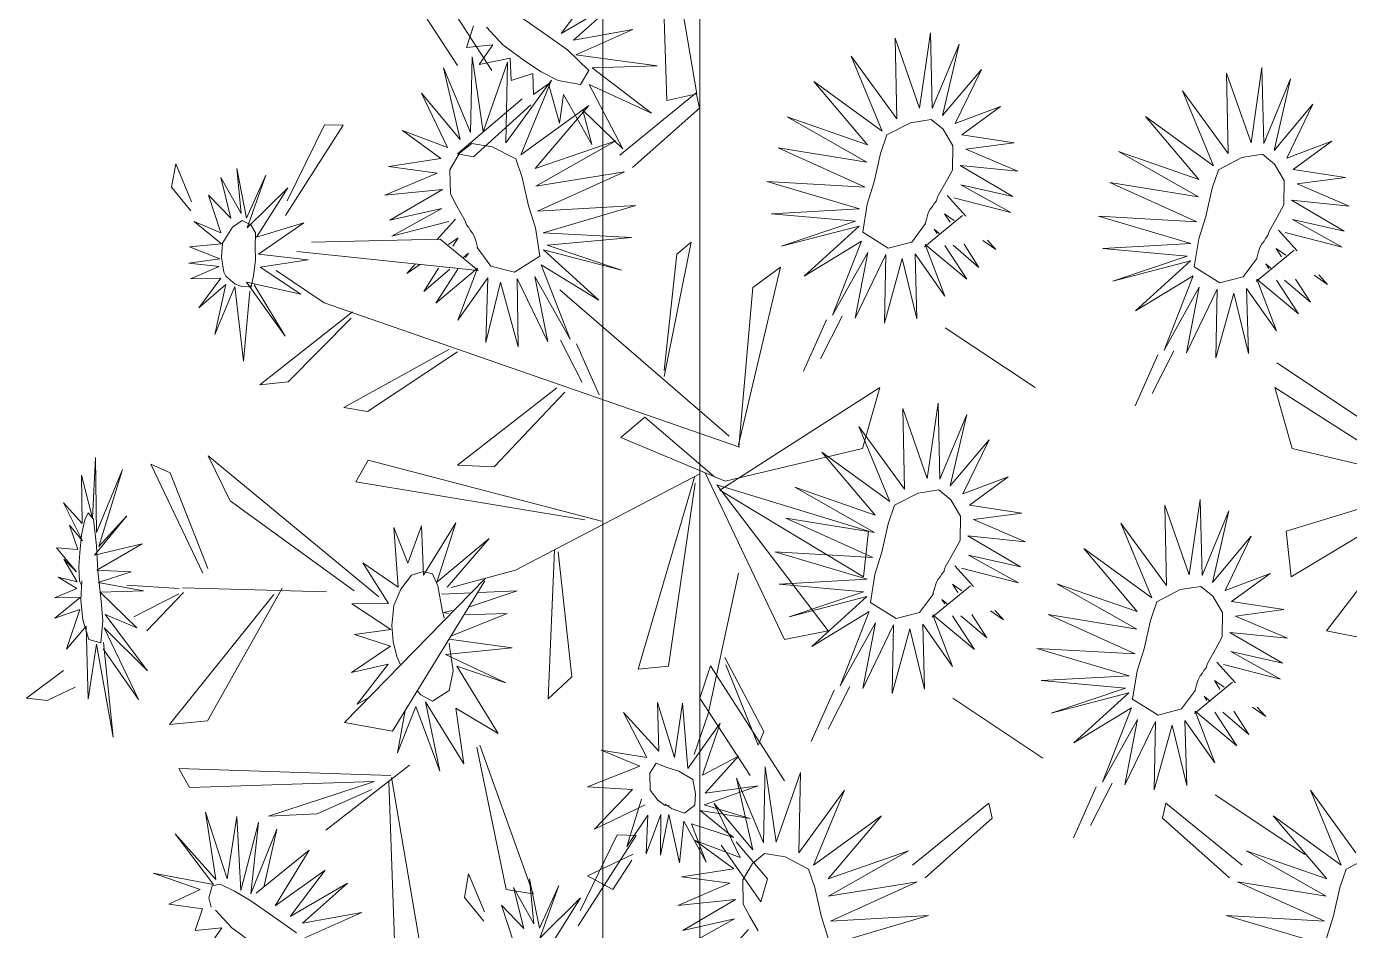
# Model space of a CAD drawing. Header units: inches. Extents: x -422522 to 22891, y -2973 to 414515.
# Drawn here: x 19901.35 to 19939.16, y 4448.9 to 4474.74 of the extents above; entities that cross this region are included whole.
import ezdxf

# ---------------------------------------------------------------- set-up
doc = ezdxf.new("R2010")
doc.units = ezdxf.units.IN
doc.header["$MEASUREMENT"] = 0
doc.layers.add('ARREDAMENTO', color=8, linetype='Continuous', lineweight=13)

msp = doc.modelspace()

# ---------------------------------------------------------------- linework, layer by layer
at = {"layer": 'ARREDAMENTO', "linetype": 'Continuous'}
for p, q in [((19919.65113, 4472.62022), (19919.45055, 4478.39766)), ((19919.52931, 4478.50938), (19920.50305, 4472.80946)), ((19914.6425, 4473.47447), (19912.53037, 4476.76415)), ((19912.22356, 4475.83737), (19913.6626, 4473.62122)), ((19917.62676, 4475.85778), (19916.62583, 4474.53624)), ((19916.62583, 4474.53624), (19918.26348, 4475.49113)), ((19918.26348, 4475.49113), (19916.97999, 4474.34269)), ((19915.50355, 4474.98661), (19916.13021, 4474.54118)), ((19913.91705, 4474.13545), (19914.12175, 4474.75811)), ((19914.96109, 4474.20773), (19914.49666, 4474.71352)), ((19916.13021, 4474.54118), (19916.80769, 4474.06494)), ((19916.97999, 4474.34269), (19918.67843, 4474.65216)), ((19918.67843, 4474.65216), (19917.04481, 4473.92296)), ((19926.86657, 4472.40255), (19927.17902, 4474.55366)), ((19927.17902, 4474.55366), (19927.22941, 4472.38618)), ((19914.67586, 4474.2073), (19913.91705, 4474.13545)), ((19914.2832, 4473.64804), (19914.67586, 4474.2073)), ((19915.63458, 4473.71388), (19914.96109, 4474.20773)), ((19926.16928, 4474.39745), (19926.86657, 4472.40255)), ((19926.21644, 4472.09533), (19926.16928, 4474.39745)), ((19927.22941, 4472.38618), (19927.99886, 4474.23206)), ((19927.99886, 4474.23206), (19927.5271, 4472.18718)), ((19914.08744, 4473.87117), (19914.03706, 4471.70369)), ((19914.39989, 4471.72006), (19914.08744, 4473.87117)), ((19915.16841, 4473.82511), (19914.2832, 4473.64804)), ((19915.19613, 4473.19015), (19915.16841, 4473.82511)), ((19916.80769, 4474.06494), (19917.41835, 4473.47952)), ((19917.04481, 4473.92296), (19919.36729, 4473.61341)), ((19924.91338, 4473.88511), (19926.21644, 4472.09533)), ((19925.79618, 4471.74681), (19924.91338, 4473.88511)), ((19913.2676, 4473.54957), (19913.73936, 4471.50469)), ((19914.03706, 4471.70369), (19913.2676, 4473.54957)), ((19915.09719, 4473.71497), (19914.39989, 4471.72006)), ((19915.05003, 4471.41284), (19915.09719, 4473.71497)), ((19915.82118, 4473.3903), (19915.19613, 4473.19015)), ((19916.0593, 4473.44349), (19915.63458, 4473.71388)), ((19915.83557, 4472.78902), (19915.82118, 4473.3903)), ((19916.53645, 4473.19012), (19916.0593, 4473.44349)), ((19917.41835, 4473.47952), (19917.17519, 4473.07502)), ((19919.36729, 4473.61341), (19917.50962, 4473.55168)), ((19917.50962, 4473.55168), (19919.2087, 4472.25752)), ((19927.5271, 4472.18718), (19928.63448, 4473.50846)), ((19928.63448, 4473.50846), (19927.88813, 4471.9598)), ((19935.64353, 4473.40501), (19936.34083, 4471.41011)), ((19935.69069, 4471.10289), (19935.64353, 4473.40501)), ((19936.34083, 4471.41011), (19936.65328, 4473.56122)), ((19936.65328, 4473.56122), (19936.70366, 4471.39374)), ((19916.35309, 4473.20262), (19915.05003, 4471.41284)), ((19915.47028, 4471.06432), (19916.35309, 4473.20262)), ((19916.26927, 4473.09572), (19915.83557, 4472.78902)), ((19916.58289, 4471.96716), (19916.26927, 4473.09572)), ((19917.17519, 4473.07502), (19916.53645, 4473.19012)), ((19917.42299, 4473.07254), (19918.38903, 4471.23611)), ((19919.2087, 4472.25752), (19917.42299, 4473.07254)), ((19923.85203, 4473.15826), (19925.79618, 4471.74681)), ((19925.37997, 4471.35688), (19923.85203, 4473.15826)), ((19936.70366, 4471.39374), (19937.47312, 4473.23961)), ((19937.47312, 4473.23961), (19937.00136, 4471.19474)), ((19912.63198, 4472.82597), (19913.37834, 4471.27732)), ((19913.73936, 4471.50469), (19912.63198, 4472.82597)), ((19915.5111, 4472.66848), (19913.66696, 4471.09478)), ((19916.69097, 4472.79469), (19916.58289, 4471.96716)), ((19917.50153, 4471.36663), (19916.69097, 4472.79469)), ((19920.48137, 4472.83684), (19918.30335, 4471.06125)), ((19920.50305, 4472.80946), (19919.65113, 4472.62022)), ((19920.58042, 4472.40473), (19920.48137, 4472.83684)), ((19934.38763, 4472.89267), (19935.69069, 4471.10289)), ((19935.27044, 4470.75437), (19934.38763, 4472.89267)), ((19914.12479, 4471.01303), (19915.75767, 4472.49409)), ((19917.41444, 4472.47577), (19915.47028, 4471.06432)), ((19915.88649, 4470.6744), (19917.41444, 4472.47577)), ((19917.24805, 4472.34379), (19917.50153, 4471.36663)), ((19918.38903, 4471.23611), (19917.24805, 4472.34379)), ((19918.66617, 4470.70243), (19920.58042, 4472.40473)), ((19927.88813, 4471.9598), (19929.17837, 4472.44606)), ((19929.17837, 4472.44606), (19928.07454, 4471.64044)), ((19937.00136, 4471.19474), (19938.10874, 4472.51601)), ((19938.10874, 4472.51601), (19937.36238, 4470.96736)), ((19910.40151, 4471.91417), (19908.74509, 4469.32889)), ((19908.7994, 4469.75527), (19909.86175, 4471.92504)), ((19909.86175, 4471.92504), (19910.40151, 4471.91417)), ((19923.08209, 4472.15088), (19925.37997, 4471.35688)), ((19925.36278, 4470.85406), (19923.08209, 4472.15088)), ((19933.32628, 4472.16582), (19935.27044, 4470.75437)), ((19934.85423, 4470.36444), (19933.32628, 4472.16582)), ((19912.08809, 4471.76357), (19913.19193, 4470.95795)), ((19913.37834, 4471.27732), (19912.08809, 4471.76357)), ((19928.07454, 4471.64044), (19929.57161, 4471.41284)), ((19913.66696, 4471.09478), (19914.12479, 4471.01303)), ((19918.18438, 4471.46839), (19915.88649, 4470.6744)), ((19915.90368, 4470.17157), (19918.18438, 4471.46839)), ((19925.31483, 4470.14236), (19922.83147, 4471.2673)), ((19922.83147, 4471.2673), (19925.36278, 4470.85406)), ((19929.57161, 4471.41284), (19928.18809, 4471.22704)), ((19928.18809, 4471.22704), (19929.67566, 4470.59571)), ((19932.55634, 4471.15844), (19934.85423, 4470.36444)), ((19934.83704, 4469.86162), (19932.55634, 4471.15844)), ((19937.36238, 4470.96736), (19938.65263, 4471.45361)), ((19938.65263, 4471.45361), (19937.54879, 4470.648)), ((19905.49274, 4470.13785), (19905.61534, 4470.80992)), ((19905.61534, 4470.80992), (19906.06366, 4469.7248)), ((19913.19193, 4470.95795), (19911.69486, 4470.73035)), ((19911.69486, 4470.73035), (19913.07838, 4470.54455)), ((19928.02799, 4470.75869), (19929.53273, 4469.87972)), ((19929.67566, 4470.59571), (19928.02799, 4470.75869)), ((19906.90114, 4470.4195), (19907.48193, 4469.38535)), ((19907.19065, 4469.25443), (19906.90114, 4470.4195)), ((19907.35489, 4470.67576), (19907.63713, 4469.2587)), ((19907.48193, 4469.38535), (19907.35489, 4470.67576)), ((19907.63713, 4469.2587), (19908.18797, 4470.48464)), ((19908.18797, 4470.48464), (19907.65348, 4468.97829)), ((19913.07838, 4470.54455), (19911.59081, 4469.91322)), ((19918.43499, 4470.58481), (19915.90368, 4470.17157)), ((19915.95164, 4469.45987), (19918.43499, 4470.58481)), ((19937.54879, 4470.648), (19939.04586, 4470.4204)), ((19939.04586, 4470.4204), (19937.66234, 4470.2346)), ((19906.04732, 4469.46556), (19905.49274, 4470.13785)), ((19907.65348, 4468.97829), (19908.81328, 4470.1257)), ((19908.81328, 4470.1257), (19907.92199, 4468.7087)), ((19911.59081, 4469.91322), (19913.23847, 4470.0762)), ((19913.23847, 4470.0762), (19911.73374, 4469.19723)), ((19922.50895, 4470.30143), (19925.31483, 4470.14236)), ((19925.15024, 4469.52189), (19922.50895, 4470.30143)), ((19928.05108, 4470.21153), (19929.47528, 4469.42099)), ((19929.53273, 4469.87972), (19928.05108, 4470.21153)), ((19934.78909, 4469.14992), (19932.30573, 4470.27486)), ((19932.30573, 4470.27486), (19934.83704, 4469.86162)), ((19937.66234, 4470.2346), (19939.14991, 4469.60327)), ((19906.55264, 4469.91573), (19907.19065, 4469.25443)), ((19906.90539, 4468.83788), (19906.55264, 4469.91573)), ((19918.75752, 4469.61894), (19915.95164, 4469.45987)), ((19916.11623, 4468.8394), (19918.75752, 4469.61894)), ((19928.1893, 4469.31513), (19927.65609, 4469.90799)), ((19929.47528, 4469.42099), (19927.84747, 4469.8404)), ((19937.50225, 4469.76625), (19939.00698, 4468.88728)), ((19939.14991, 4469.60327), (19937.50225, 4469.76625)), ((19911.73374, 4469.19723), (19913.21539, 4469.52904)), ((19913.21539, 4469.52904), (19911.79118, 4468.7385)), ((19913.07717, 4468.63264), (19913.61038, 4469.2255)), ((19922.63432, 4469.38287), (19925.15024, 4469.52189)), ((19925.04252, 4469.16674), (19922.63432, 4469.38287)), ((19928.09952, 4469.33419), (19927.01063, 4468.4395)), ((19927.73918, 4469.13999), (19927.586, 4469.37987)), ((19927.85742, 4469.19046), (19927.586, 4469.37987)), ((19931.9832, 4469.30899), (19934.78909, 4469.14992)), ((19934.62449, 4468.52944), (19931.9832, 4469.30899)), ((19937.52533, 4469.21909), (19938.94954, 4468.42855)), ((19939.00698, 4468.88728), (19937.52533, 4469.21909)), ((19906.14295, 4469.16017), (19906.90539, 4468.83788)), ((19906.91875, 4468.52687), (19906.14295, 4469.16017)), ((19906.95019, 4468.53802), (19907.23747, 4468.99804)), ((19907.23747, 4468.99804), (19907.50766, 4469.19237)), ((19907.50766, 4469.19237), (19907.75949, 4469.06882)), ((19907.75949, 4469.06882), (19907.89556, 4468.84101)), ((19907.89556, 4468.84101), (19907.88382, 4468.43708)), ((19907.92199, 4468.7087), (19909.26804, 4469.12084)), ((19909.26804, 4469.12084), (19907.9755, 4468.22744)), ((19911.79118, 4468.7385), (19913.41899, 4469.15791)), ((19918.63215, 4468.70038), (19916.11623, 4468.8394)), ((19922.919, 4468.45204), (19925.04252, 4469.16674)), ((19925.14121, 4469.03012), (19922.919, 4468.45204)), ((19923.56639, 4467.59849), (19925.14121, 4469.03012)), ((19927.37133, 4468.81458), (19927.2897, 4468.93967)), ((19927.43299, 4468.81669), (19927.2897, 4468.93967)), ((19937.66355, 4468.32268), (19937.13034, 4468.91555)), ((19938.94954, 4468.42855), (19937.32173, 4468.84795)), ((19906.00545, 4468.43432), (19906.91875, 4468.52687)), ((19906.92239, 4468.13272), (19906.95019, 4468.53802)), ((19909.49558, 4468.57212), (19913.16695, 4468.6517)), ((19913.16695, 4468.6517), (19914.25583, 4467.75701)), ((19913.40904, 4468.50797), (19913.68046, 4468.69738)), ((19913.52728, 4468.4575), (19913.68046, 4468.69738)), ((19916.22395, 4468.48425), (19918.63215, 4468.70038)), ((19918.34747, 4467.76955), (19916.22395, 4468.48425)), ((19920.33865, 4468.5748), (19919.5734, 4464.73354)), ((19919.93596, 4468.22696), (19920.33865, 4468.5748)), ((19925.20998, 4468.60257), (19923.56639, 4467.59849)), ((19924.38259, 4466.47976), (19925.20998, 4468.60257)), ((19927.03049, 4468.50829), (19927.5929, 4467.02817)), ((19928.22041, 4467.51304), (19927.03049, 4468.50829)), ((19927.59182, 4468.47656), (19928.22041, 4467.51304)), ((19927.82473, 4468.48051), (19928.5665, 4467.84385)), ((19928.14153, 4468.50961), (19928.5665, 4467.84385)), ((19928.67587, 4468.61906), (19929.05053, 4468.35743)), ((19928.80945, 4468.62555), (19929.05053, 4468.35743)), ((19932.10857, 4468.39043), (19934.62449, 4468.52944)), ((19905.98203, 4467.97311), (19906.87692, 4468.0946)), ((19906.87692, 4468.0946), (19906.00545, 4468.43432)), ((19906.98225, 4467.70834), (19906.92239, 4468.13272)), ((19907.88382, 4468.43708), (19907.88683, 4468.05156)), ((19907.9755, 4468.22744), (19909.39806, 4468.0691)), ((19914.25583, 4467.75701), (19909.07259, 4468.29892)), ((19913.83347, 4468.1342), (19913.97677, 4468.25718)), ((19913.89514, 4468.13209), (19913.97677, 4468.25718)), ((19916.12526, 4468.34763), (19918.34747, 4467.76955)), ((19917.70008, 4466.916), (19916.12526, 4468.34763)), ((19919.56754, 4464.90314), (19919.93596, 4468.22696)), ((19925.38824, 4468.27215), (19924.38259, 4466.47976)), ((19925.02457, 4466.40064), (19925.38824, 4468.27215)), ((19925.90085, 4468.2148), (19925.02457, 4466.40064)), ((19925.86565, 4466.25918), (19925.90085, 4468.2148)), ((19926.3732, 4468.10783), (19925.86565, 4466.25918)), ((19926.79262, 4466.38079), (19926.3732, 4468.10783)), ((19926.74008, 4468.23769), (19926.79262, 4466.38079)), ((19927.5929, 4467.02817), (19926.74008, 4468.23769)), ((19934.51677, 4468.1743), (19932.10857, 4468.39043)), ((19932.39325, 4467.4596), (19934.51677, 4468.1743)), ((19937.57378, 4468.34175), (19936.48489, 4467.44706)), ((19937.21344, 4468.14754), (19937.06026, 4468.38743)), ((19937.33168, 4468.19801), (19937.06026, 4468.38743)), ((19906.85115, 4467.87153), (19905.98203, 4467.97311)), ((19906.03819, 4467.52675), (19906.85115, 4467.87153)), ((19907.04478, 4467.5962), (19906.98225, 4467.70834)), ((19907.88683, 4468.05156), (19907.83534, 4467.60547)), ((19909.39806, 4468.0691), (19908.02027, 4467.85818)), ((19908.02027, 4467.85818), (19909.18932, 4467.0821)), ((19909.85562, 4466.84102), (19908.48084, 4467.76043)), ((19912.45701, 4467.94306), (19912.21593, 4467.67494)), ((19912.59059, 4467.93657), (19912.21593, 4467.67494)), ((19913.12494, 4467.82712), (19912.69997, 4467.16136)), ((19913.44174, 4467.79802), (19912.69997, 4467.16136)), ((19913.04606, 4466.83055), (19914.23598, 4467.8258)), ((19913.67464, 4467.79407), (19913.04606, 4466.83055)), ((19914.23598, 4467.8258), (19913.67356, 4466.34568)), ((19916.05648, 4467.92009), (19917.70008, 4466.916)), ((19916.88388, 4465.79727), (19916.05648, 4467.92009)), ((19922.89249, 4467.85235), (19921.69828, 4462.78174)), ((19922.10709, 4467.27549), (19922.89249, 4467.85235)), ((19934.61546, 4468.03768), (19932.39325, 4467.4596)), ((19933.04065, 4466.60604), (19934.61546, 4468.03768)), ((19936.84559, 4467.82214), (19936.76395, 4467.94723)), ((19936.90725, 4467.82425), (19936.76395, 4467.94723)), ((19906.90366, 4467.54186), (19906.03819, 4467.52675)), ((19906.27493, 4466.69564), (19906.90366, 4467.54186)), ((19907.04142, 4467.36189), (19906.27493, 4466.69564)), ((19906.73268, 4465.92939), (19907.04142, 4467.36189)), ((19907.31495, 4467.37444), (19907.04478, 4467.5962)), ((19907.50325, 4467.30666), (19907.31495, 4467.37444)), ((19907.63399, 4467.42516), (19908.74383, 4465.88603)), ((19909.18932, 4467.0821), (19907.63399, 4467.42516)), ((19907.78551, 4467.34594), (19907.69253, 4467.29533)), ((19907.83534, 4467.60547), (19907.76042, 4467.25297)), ((19908.74383, 4465.88603), (19907.85506, 4467.35133)), ((19913.67356, 4466.34568), (19914.52639, 4467.5552)), ((19914.52639, 4467.5552), (19914.47385, 4465.6983)), ((19914.47385, 4465.6983), (19914.89327, 4467.42534)), ((19914.89327, 4467.42534), (19915.40082, 4465.57669)), ((19915.36562, 4467.53231), (19916.2419, 4465.71815)), ((19915.40082, 4465.57669), (19915.36562, 4467.53231)), ((19915.87823, 4467.58966), (19916.88388, 4465.79727)), ((19916.2419, 4465.71815), (19915.87823, 4467.58966)), ((19934.68424, 4467.61013), (19933.04065, 4466.60604)), ((19933.85684, 4465.48731), (19934.68424, 4467.61013)), ((19936.50474, 4467.51585), (19937.06716, 4466.03572)), ((19937.69466, 4466.5206), (19936.50474, 4467.51585)), ((19937.06608, 4467.48412), (19937.69466, 4466.5206)), ((19937.29899, 4467.48807), (19938.04075, 4466.8514)), ((19937.61579, 4467.51717), (19938.04075, 4466.8514)), ((19938.15013, 4467.62662), (19938.52479, 4467.36499)), ((19938.28371, 4467.63311), (19938.52479, 4467.36499)), ((19907.29923, 4467.2995), (19906.73268, 4465.92939)), ((19907.55061, 4465.16938), (19907.29923, 4467.2995)), ((19907.69253, 4467.29533), (19907.50325, 4467.30666)), ((19907.72896, 4467.17246), (19907.55061, 4465.16938)), ((19916.59212, 4467.21117), (19921.4246, 4463.02432)), ((19921.7028, 4462.72346), (19922.10709, 4467.27549)), ((19934.86249, 4467.27971), (19933.85684, 4465.48731)), ((19934.49882, 4465.4082), (19934.86249, 4467.27971)), ((19935.3751, 4467.22236), (19934.49882, 4465.4082)), ((19935.3399, 4465.26673), (19935.3751, 4467.22236)), ((19935.84745, 4467.11539), (19935.3399, 4465.26673)), ((19936.26687, 4465.38835), (19935.84745, 4467.11539)), ((19936.21433, 4467.24525), (19936.26687, 4465.38835)), ((19937.06716, 4466.03572), (19936.21433, 4467.24525)), ((19910.66226, 4466.58111), (19908.01328, 4464.49348)), ((19909.85562, 4466.84102), (19921.71867, 4462.70711)), ((19908.82218, 4464.5797), (19910.62561, 4466.39652)), ((19923.55251, 4464.88481), (19924.20486, 4466.347)), ((19924.03881, 4465.2399), (19924.65724, 4466.4526)), ((19930.1718, 4464.41242), (19927.60251, 4466.11859)), ((19913.41835, 4465.50496), (19910.41559, 4463.84722)), ((19911.09467, 4463.72993), (19913.66396, 4465.4361)), ((19917.22766, 4464.55742), (19916.60923, 4465.77011)), ((19917.71396, 4464.20232), (19917.06161, 4465.66451)), ((19933.51306, 4464.24746), (19934.13149, 4465.46016)), ((19933.02676, 4463.89237), (19933.67911, 4465.35456)), ((19939.64605, 4463.41998), (19937.07677, 4465.12615)), ((19908.01328, 4464.49348), (19908.82218, 4464.5797)), ((19916.50374, 4464.4075), (19913.66024, 4462.19916)), ((19921.15851, 4461.47919), (19925.73667, 4464.42013)), ((19925.73667, 4464.42013), (19925.23891, 4462.66943)), ((19937.02071, 4464.42013), (19937.51846, 4462.66943)), ((19941.59887, 4461.47919), (19937.02071, 4464.42013)), ((19914.71296, 4462.14602), (19916.73223, 4464.27864)), ((19927.08691, 4461.81669), (19927.39935, 4463.9678)), ((19927.39935, 4463.9678), (19927.44974, 4461.80032)), ((19910.41559, 4463.84722), (19911.09467, 4463.72993)), ((19918.33276, 4462.98385), (19919.01551, 4463.57036)), ((19919.01551, 4463.57036), (19921.00515, 4461.86019)), ((19926.38961, 4463.8116), (19927.08691, 4461.81669)), ((19926.43677, 4461.50947), (19926.38961, 4463.8116)), ((19927.44974, 4461.80032), (19928.2192, 4463.6462)), ((19928.2192, 4463.6462), (19927.74744, 4461.60132)), ((19925.13371, 4463.29925), (19926.43677, 4461.50947)), ((19926.01651, 4461.16095), (19925.13371, 4463.29925)), ((19921.31283, 4461.74332), (19918.33276, 4462.98385)), ((19927.74744, 4461.60132), (19928.85482, 4462.9226)), ((19928.85482, 4462.9226), (19928.10846, 4461.37394)), ((19903.23717, 4460.68276), (19903.32317, 4462.41865)), ((19903.32317, 4462.41865), (19903.3445, 4460.27069)), ((19906.54153, 4462.45894), (19911.41726, 4458.43199)), ((19907.16696, 4461.18158), (19906.54153, 4462.45894)), ((19925.23891, 4462.66943), (19921.31283, 4461.74332)), ((19924.07236, 4462.5724), (19926.01651, 4461.16095)), ((19925.60031, 4460.77103), (19924.07236, 4462.5724)), ((19937.51846, 4462.66943), (19941.44455, 4461.74332)), ((19903.3445, 4460.27069), (19904.08765, 4462.07062)), ((19904.08765, 4462.07062), (19903.41332, 4459.86857)), ((19904.89783, 4462.22308), (19905.44842, 4461.9785)), ((19906.38432, 4459.11351), (19904.89783, 4462.22308)), ((19910.76292, 4461.71644), (19911.11541, 4462.33605)), ((19911.11541, 4462.33605), (19917.78254, 4460.59584)), ((19913.66024, 4462.19916), (19914.71296, 4462.14602)), ((19902.91616, 4461.90607), (19903.23717, 4460.68276)), ((19902.94219, 4460.52982), (19902.91616, 4461.90607)), ((19905.44842, 4461.9785), (19906.52683, 4459.24773)), ((19917.30615, 4460.6351), (19910.76292, 4461.71644)), ((19915.32043, 4459.19696), (19920.59077, 4461.94528)), ((19920.43735, 4461.85716), (19918.82469, 4456.36123)), ((19919.69152, 4456.45195), (19920.45821, 4461.68287)), ((19920.74092, 4461.98039), (19923.01138, 4457.21376)), ((19928.10846, 4461.37394), (19929.39871, 4461.8602)), ((19929.39871, 4461.8602), (19928.29487, 4461.05458)), ((19921.07349, 4461.63685), (19925.41432, 4460.31417)), ((19924.25959, 4457.45709), (19921.07349, 4461.63685)), ((19925.26812, 4459.00703), (19921.15851, 4461.47919)), ((19923.30242, 4461.56502), (19925.60031, 4460.77103)), ((19925.58312, 4460.2682), (19923.30242, 4461.56502)), ((19941.68389, 4461.63685), (19937.34306, 4460.31417)), ((19937.48926, 4459.00703), (19941.59887, 4461.47919)), ((19938.49779, 4457.45709), (19941.68389, 4461.63685)), ((19902.40144, 4461.11636), (19902.94219, 4460.52982)), ((19902.94855, 4460.03189), (19902.40144, 4461.11636)), ((19910.70864, 4458.60253), (19907.16696, 4461.18158)), ((19928.29487, 4461.05458), (19929.79194, 4460.82698)), ((19933.88088, 4461.05485), (19934.57817, 4459.05995)), ((19933.92803, 4458.75273), (19933.88088, 4461.05485)), ((19934.57817, 4459.05995), (19934.89062, 4461.21106)), ((19934.89062, 4461.21106), (19934.941, 4459.04357)), ((19934.941, 4459.04357), (19935.71046, 4460.88945)), ((19935.71046, 4460.88945), (19935.2387, 4458.84458)), ((19904.21195, 4460.74539), (19903.28727, 4459.62042)), ((19903.41332, 4459.86857), (19904.21195, 4460.74539)), ((19912.69726, 4459.05452), (19913.61461, 4460.55157)), ((19913.61461, 4460.55157), (19913.07379, 4458.84968)), ((19925.53516, 4459.5565), (19923.05181, 4460.68144)), ((19923.05181, 4460.68144), (19925.58312, 4460.2682)), ((19929.79194, 4460.82698), (19928.40842, 4460.64118)), ((19928.40842, 4460.64118), (19929.89599, 4460.00985)), ((19932.62498, 4460.54251), (19933.92803, 4458.75273)), ((19933.50778, 4458.40421), (19932.62498, 4460.54251)), ((19902.58005, 4460.48004), (19902.94855, 4460.03189)), ((19902.81673, 4459.78761), (19902.58005, 4460.48004)), ((19911.84895, 4460.4146), (19912.2405, 4459.39182)), ((19911.96522, 4458.70738), (19911.84895, 4460.4146)), ((19912.2405, 4459.39182), (19912.63075, 4460.46662)), ((19912.63075, 4460.46662), (19912.69726, 4459.05452)), ((19925.41432, 4460.31417), (19925.26812, 4459.00703)), ((19928.24833, 4460.17283), (19929.75306, 4459.29386)), ((19929.89599, 4460.00985), (19928.24833, 4460.17283)), ((19935.2387, 4458.84458), (19936.34608, 4460.16585)), ((19936.34608, 4460.16585), (19935.59972, 4458.6172)), ((19937.34306, 4460.31417), (19937.48926, 4459.00703)), ((19902.20477, 4459.83551), (19902.81673, 4459.78761)), ((19902.7746, 4459.15163), (19902.20477, 4459.83551)), ((19903.28727, 4459.62042), (19904.65034, 4459.95155)), ((19904.65034, 4459.95155), (19903.35246, 4459.19645)), ((19913.07379, 4458.84968), (19914.56465, 4460.10087)), ((19914.56465, 4460.10087), (19913.36472, 4458.70759)), ((19916.43427, 4459.76417), (19916.25404, 4455.5168)), ((19931.56363, 4459.81566), (19933.50778, 4458.40421)), ((19933.09157, 4458.01428), (19931.56363, 4459.81566)), ((19902.41278, 4459.51359), (19902.7746, 4459.15163)), ((19902.79196, 4458.85823), (19902.41278, 4459.51359)), ((19910.95802, 4459.40936), (19911.96522, 4458.70738)), ((19911.69467, 4458.23999), (19910.95802, 4459.40936)), ((19916.93317, 4456.14998), (19916.53972, 4459.71956)), ((19922.72928, 4459.71557), (19925.53516, 4459.5565)), ((19925.37057, 4458.93603), (19922.72928, 4459.71557)), ((19928.27141, 4459.62567), (19929.69562, 4458.83513)), ((19929.75306, 4459.29386), (19928.27141, 4459.62567)), ((19903.35246, 4459.19645), (19904.34098, 4459.15175)), ((19904.34098, 4459.15175), (19903.39624, 4458.84014)), ((19912.04444, 4458.65715), (19912.35281, 4459.05381)), ((19912.35281, 4459.05381), (19912.68353, 4459.16185)), ((19912.68353, 4459.16185), (19912.95312, 4459.08739)), ((19912.95312, 4459.08739), (19913.09784, 4458.74758)), ((19915.32043, 4459.19696), (19913.48718, 4458.70294)), ((19920.82429, 4455.08566), (19921.69178, 4459.11072)), ((19928.40963, 4458.72927), (19927.87642, 4459.32213)), ((19929.69562, 4458.83513), (19928.06781, 4459.25454)), ((19935.59972, 4458.6172), (19936.88997, 4459.10345)), ((19936.88997, 4459.10345), (19935.78614, 4458.29783)), ((19902.14885, 4458.40532), (19902.78459, 4458.67563)), ((19902.24854, 4458.99375), (19902.79196, 4458.85823)), ((19902.78459, 4458.67563), (19902.24854, 4458.99375)), ((19903.39624, 4458.84014), (19904.69005, 4458.60677)), ((19905.71199, 4458.67443), (19904.21223, 4458.76327)), ((19905.80566, 4458.68754), (19909.92127, 4458.57875)), ((19906.52301, 4454.88508), (19908.6536, 4458.67978)), ((19910.43066, 4454.84064), (19914.4524, 4458.95904)), ((19914.44311, 4458.89223), (19911.80676, 4454.59357)), ((19911.84445, 4458.18225), (19912.04444, 4458.65715)), ((19913.09784, 4458.74758), (19913.22623, 4458.06405)), ((19922.85465, 4458.79701), (19925.37057, 4458.93603)), ((19925.26285, 4458.58088), (19922.85465, 4458.79701)), ((19928.31985, 4458.74833), (19927.23097, 4457.85364)), ((19927.95952, 4458.55413), (19927.80634, 4458.79401)), ((19928.07776, 4458.6046), (19927.80634, 4458.79401)), ((19930.79369, 4458.80828), (19933.09157, 4458.01428)), ((19933.07438, 4457.51146), (19930.79369, 4458.80828)), ((19902.88019, 4458.41435), (19902.14885, 4458.40532)), ((19902.16157, 4457.82549), (19902.88019, 4458.41435)), ((19904.69005, 4458.60677), (19903.4494, 4458.57122)), ((19903.4494, 4458.57122), (19904.49807, 4457.54304)), ((19905.70247, 4458.51537), (19904.41308, 4457.86417)), ((19904.78632, 4457.4651), (19905.83729, 4458.56099)), ((19908.41292, 4458.49698), (19905.43088, 4454.78866)), ((19910.63992, 4458.23616), (19911.69467, 4458.23999)), ((19914.08058, 4458.5496), (19913.20755, 4458.51341)), ((19913.97805, 4458.13399), (19915.36985, 4458.60308)), ((19914.27123, 4458.55753), (19915.36985, 4458.60308)), ((19923.13933, 4457.86618), (19925.26285, 4458.58088)), ((19925.36154, 4458.44426), (19923.13933, 4457.86618)), ((19923.78672, 4457.01263), (19925.36154, 4458.44426)), ((19927.59166, 4458.22872), (19927.51003, 4458.35381)), ((19927.65332, 4458.23083), (19927.51003, 4458.35381)), ((19935.78614, 4458.29783), (19937.28321, 4458.07024)), ((19902.86952, 4458.0668), (19902.16157, 4457.82549)), ((19902.4939, 4456.94115), (19902.86952, 4458.0668)), ((19903.59648, 4457.92382), (19904.80867, 4456.31456)), ((19904.49807, 4457.54304), (19903.59648, 4457.92382)), ((19911.75782, 4457.4951), (19910.63992, 4458.23616)), ((19911.7919, 4457.61042), (19911.84445, 4458.18225)), ((19913.28726, 4457.81905), (19913.22623, 4458.06405)), ((19913.51441, 4458.04366), (19913.27122, 4457.98117)), ((19913.27122, 4457.98117), (19913.4106, 4457.95343)), ((19913.47327, 4457.31089), (19915.08052, 4457.96094)), ((19913.84599, 4457.91869), (19915.08052, 4457.96094)), ((19925.43031, 4458.01672), (19923.78672, 4457.01263)), ((19924.60292, 4455.8939), (19925.43031, 4458.01672)), ((19927.25082, 4457.92243), (19927.81324, 4456.44231)), ((19928.44074, 4456.92718), (19927.25082, 4457.92243)), ((19927.81216, 4457.8907), (19928.44074, 4456.92718)), ((19928.04506, 4457.89465), (19928.78683, 4457.25799)), ((19928.36186, 4457.92375), (19928.78683, 4457.25799)), ((19928.89621, 4458.0332), (19929.27086, 4457.77157)), ((19929.02979, 4458.03969), (19929.27086, 4457.77157)), ((19933.02643, 4456.79975), (19930.54307, 4457.9247)), ((19930.54307, 4457.9247), (19933.07438, 4457.51146)), ((19937.28321, 4458.07024), (19935.89968, 4457.88443)), ((19935.89968, 4457.88443), (19937.38725, 4457.25311)), ((19903.05175, 4457.59121), (19902.4939, 4456.94115)), ((19903.11114, 4455.50677), (19903.05175, 4457.59121)), ((19903.56642, 4457.54875), (19904.54879, 4455.50131)), ((19904.80867, 4456.31456), (19903.56642, 4457.54875)), ((19910.7188, 4457.35813), (19911.75782, 4457.4951)), ((19911.82204, 4457.15336), (19911.7919, 4457.61042)), ((19925.60857, 4457.68629), (19924.60292, 4455.8939)), ((19925.2449, 4455.81478), (19925.60857, 4457.68629)), ((19926.12118, 4457.62894), (19925.2449, 4455.81478)), ((19926.08598, 4455.67332), (19926.12118, 4457.62894)), ((19926.59353, 4457.52197), (19926.08598, 4455.67332)), ((19927.01295, 4455.79493), (19926.59353, 4457.52197)), ((19926.96041, 4457.65183), (19927.01295, 4455.79493)), ((19927.81324, 4456.44231), (19926.96041, 4457.65183)), ((19903.54495, 4457.13104), (19903.82471, 4454.42662)), ((19911.75144, 4457.02219), (19910.7188, 4457.35813)), ((19911.93067, 4456.72405), (19911.82204, 4457.15336)), ((19913.41756, 4457.22007), (19915.22664, 4456.97973)), ((19913.42388, 4457.11265), (19913.44659, 4456.95863)), ((19923.01138, 4457.21376), (19924.25959, 4457.45709)), ((19935.73959, 4457.41609), (19937.24432, 4456.53711)), ((19937.38725, 4457.25311), (19935.73959, 4457.41609)), ((19939.746, 4457.21376), (19938.49779, 4457.45709)), ((19903.34431, 4457.0808), (19903.11114, 4455.50677)), ((19903.82471, 4454.42662), (19903.34431, 4457.0808)), ((19904.54879, 4455.50131), (19903.53791, 4456.94415)), ((19910.63614, 4456.27259), (19911.75144, 4457.02219)), ((19915.22664, 4456.97973), (19913.32516, 4456.78884)), ((19913.32516, 4456.78884), (19915.04069, 4455.97716)), ((19913.44659, 4456.95863), (19913.53916, 4456.32011)), ((19930.22054, 4456.95882), (19933.02643, 4456.79975)), ((19932.86183, 4456.17928), (19930.22054, 4456.95882)), ((19935.76268, 4456.86893), (19937.18688, 4456.07838)), ((19937.24432, 4456.53711), (19935.76268, 4456.86893)), ((19911.68351, 4456.50982), (19910.63614, 4456.27259)), ((19910.79291, 4455.36161), (19911.68351, 4456.50982)), ((19912.03875, 4456.48737), (19911.93067, 4456.72405)), ((19913.64719, 4456.45419), (19914.82456, 4454.53015)), ((19915.04069, 4455.97716), (19913.64719, 4456.45419)), ((19918.82469, 4456.36123), (19919.69152, 4456.45195)), ((19920.89787, 4456.46591), (19920.59106, 4455.53913)), ((19923.00999, 4453.17623), (19920.89787, 4456.46591)), ((19921.30349, 4456.70015), (19922.42129, 4454.58804)), ((19922.25526, 4454.19404), (19921.33428, 4456.49139)), ((19935.9009, 4455.97252), (19935.36769, 4456.56538)), ((19937.18688, 4456.07838), (19935.55907, 4456.49779)), ((19902.40565, 4456.33059), (19901.34605, 4455.53308)), ((19913.53916, 4456.32011), (19913.42644, 4455.76088)), ((19916.25404, 4455.5168), (19916.93317, 4456.14998)), ((19930.34592, 4456.04027), (19932.86183, 4456.17928)), ((19932.75412, 4455.82414), (19930.34592, 4456.04027)), ((19935.81112, 4455.99158), (19934.72223, 4455.0969)), ((19935.45078, 4455.79738), (19935.2976, 4456.03727)), ((19935.56902, 4455.84785), (19935.2976, 4456.03727)), ((19901.93375, 4455.46721), (19902.74132, 4455.85235)), ((19912.51259, 4455.74443), (19912.6128, 4455.63275)), ((19912.94988, 4455.45086), (19912.6128, 4455.63275)), ((19913.42644, 4455.76088), (19912.94988, 4455.45086)), ((19923.77284, 4454.29895), (19924.42519, 4455.76114)), ((19924.25914, 4454.65405), (19924.87757, 4455.86674)), ((19930.63059, 4455.10944), (19932.75412, 4455.82414)), ((19932.8528, 4455.68752), (19930.63059, 4455.10944)), ((19931.27799, 4454.25588), (19932.8528, 4455.68752)), ((19935.08293, 4455.47198), (19935.00129, 4455.59707)), ((19935.14459, 4455.47409), (19935.00129, 4455.59707)), ((19901.34605, 4455.53308), (19901.93375, 4455.46721)), ((19911.11727, 4455.54376), (19910.79291, 4455.36161)), ((19912.47703, 4455.30151), (19911.94491, 4453.97302)), ((19913.15879, 4453.45181), (19912.47703, 4455.30151)), ((19912.7469, 4455.4308), (19913.15879, 4453.45181)), ((19913.84802, 4453.65695), (19912.7469, 4455.4308)), ((19913.61704, 4455.24695), (19913.84802, 4453.65695)), ((19914.82456, 4454.53015), (19913.61704, 4455.24695)), ((19919.37887, 4455.41333), (19919.41359, 4454.02639)), ((19919.86468, 4453.84439), (19919.37887, 4455.41333)), ((19920.09413, 4455.3926), (19919.86468, 4453.84439)), ((19920.24647, 4453.52228), (19920.09413, 4455.3926)), ((19920.59106, 4455.53913), (19922.0301, 4453.32298)), ((19930.39213, 4453.82656), (19927.82284, 4455.53273)), ((19932.92158, 4455.25997), (19931.27799, 4454.25588)), ((19932.09418, 4453.13715), (19932.92158, 4455.25997)), ((19936.38747, 4455.27645), (19936.76213, 4455.01483)), ((19936.52105, 4455.28295), (19936.76213, 4455.01483)), ((19905.43088, 4454.78866), (19906.52301, 4454.88508)), ((19911.80676, 4454.59357), (19910.43066, 4454.84064)), ((19912.16653, 4455.1802), (19911.94491, 4453.97302)), ((19918.40341, 4455.12651), (19919.07838, 4453.8421)), ((19919.41359, 4454.02639), (19918.40341, 4455.12651)), ((19920.82429, 4455.08566), (19920.4266, 4453.92322)), ((19933.09984, 4454.92954), (19932.09418, 4453.13715)), ((19932.73617, 4453.05803), (19933.09984, 4454.92954)), ((19933.61245, 4454.87219), (19932.73617, 4453.05803)), ((19933.57724, 4452.91657), (19933.61245, 4454.87219)), ((19934.45167, 4454.89508), (19934.50422, 4453.03819)), ((19935.3045, 4453.68556), (19934.45167, 4454.89508)), ((19934.74208, 4455.16569), (19935.3045, 4453.68556)), ((19935.932, 4454.17044), (19934.74208, 4455.16569)), ((19935.30342, 4455.13396), (19935.932, 4454.17044)), ((19935.53633, 4455.13791), (19936.2781, 4454.50124)), ((19935.85313, 4455.167), (19936.2781, 4454.50124)), ((19921.17266, 4454.81956), (19920.24647, 4453.52228)), ((19920.66903, 4453.33222), (19921.17266, 4454.81956)), ((19922.42129, 4454.58804), (19922.25526, 4454.19404)), ((19934.0848, 4454.76522), (19933.57724, 4452.91657)), ((19934.50422, 4453.03819), (19934.0848, 4454.76522)), ((19914.22035, 4454.13361), (19915.05306, 4450.06454)), ((19915.82668, 4449.94865), (19914.30318, 4454.19282)), ((19917.76593, 4454.051), (19918.87932, 4453.59213)), ((19919.07838, 4453.8421), (19917.76593, 4454.051)), ((19921.69745, 4453.87518), (19920.66903, 4453.33222)), ((19920.7378, 4452.82162), (19921.69745, 4453.87518)), ((19911.76324, 4453.32738), (19905.70362, 4453.52572)), ((19905.70362, 4453.52572), (19906.00762, 4452.98643)), ((19909.90373, 4451.76418), (19912.29351, 4453.62648)), ((19918.87932, 4453.59213), (19917.38134, 4453.00096)), ((19922.45494, 4453.57293), (19922.40456, 4451.40545)), ((19922.76739, 4451.42182), (19922.45494, 4453.57293)), ((19923.46469, 4453.41672), (19922.76739, 4451.42182)), ((19923.41753, 4451.1146), (19923.46469, 4453.41672)), ((19906.00762, 4452.98643), (19911.29632, 4453.15042)), ((19911.29632, 4453.15042), (19908.26333, 4452.16467)), ((19911.90409, 4447.3811), (19911.70351, 4453.15854)), ((19911.78227, 4453.27027), (19912.75601, 4447.57035)), ((19917.38134, 4453.00096), (19918.66117, 4452.93019)), ((19920.71287, 4452.48542), (19922.25792, 4453.0333)), ((19922.25792, 4453.0333), (19920.7378, 4452.82162)), ((19921.6351, 4453.25133), (19922.10686, 4451.20645)), ((19922.40456, 4451.40545), (19921.6351, 4453.25133)), ((19931.26411, 4451.54221), (19931.91645, 4453.00439)), ((19931.7504, 4451.8973), (19932.36884, 4453.11)), ((19909.65632, 4452.23164), (19911.21897, 4452.92751)), ((19918.66117, 4452.93019), (19917.57717, 4451.79072)), ((19918.92363, 4452.64564), (19918.50414, 4451.29383)), ((19924.72058, 4452.90438), (19923.41753, 4451.1146)), ((19923.83778, 4450.76608), (19924.72058, 4452.90438)), ((19937.8834, 4451.06981), (19935.31411, 4452.77599)), ((19938.03679, 4452.90438), (19939.33985, 4451.1146)), ((19938.9196, 4450.76608), (19938.03679, 4452.90438)), ((19906.4618, 4452.2822), (19907.08369, 4450.37145)), ((19906.76232, 4450.35083), (19906.4618, 4452.2822)), ((19908.26333, 4452.16467), (19909.65632, 4452.23164)), ((19917.57717, 4451.79072), (19919.02311, 4452.48923)), ((19918.50414, 4451.29383), (19919.10405, 4452.19645)), ((19919.05198, 4451.08421), (19919.47418, 4452.21339)), ((19919.10405, 4452.19645), (19919.05198, 4451.08421)), ((19919.47418, 4452.21339), (19919.46278, 4451.04571)), ((19919.46278, 4451.04571), (19919.70038, 4452.20759)), ((19919.70038, 4452.20759), (19920.01111, 4450.83028)), ((19920.59435, 4452.32376), (19922.03166, 4452.10107)), ((19921.54978, 4451.55357), (19920.59435, 4452.32376)), ((19922.03166, 4452.10107), (19920.71287, 4452.48542)), ((19920.99948, 4452.52773), (19921.74584, 4450.97907)), ((19922.10686, 4451.20645), (19920.99948, 4452.52773)), ((19928.84887, 4452.5386), (19926.67084, 4450.76301)), ((19928.94792, 4452.10649), (19928.84887, 4452.5386)), ((19933.80946, 4452.10649), (19933.90851, 4452.5386)), ((19933.90851, 4452.5386), (19936.08653, 4450.76301)), ((19907.08369, 4450.37145), (19907.35471, 4452.1521)), ((19907.35471, 4452.1521), (19907.47029, 4450.03733)), ((19907.47029, 4450.03733), (19907.97568, 4451.98791)), ((19907.97568, 4451.98791), (19907.75754, 4449.94263)), ((19920.01111, 4450.83028), (19920.13692, 4452.02446)), ((19920.13692, 4452.02446), (19920.76662, 4450.85373)), ((19920.35457, 4451.94166), (19921.54978, 4451.55357)), ((19920.76662, 4450.85373), (19920.35457, 4451.94166)), ((19925.78193, 4452.17753), (19923.83778, 4450.76608)), ((19924.25399, 4450.37615), (19925.78193, 4452.17753)), ((19927.03367, 4450.40419), (19928.94792, 4452.10649)), ((19935.72371, 4450.40419), (19933.80946, 4452.10649)), ((19936.97544, 4452.17753), (19938.9196, 4450.76608)), ((19938.50339, 4450.37615), (19936.97544, 4452.17753)), ((19905.59497, 4451.66015), (19906.76232, 4450.35083)), ((19906.69247, 4450.21105), (19905.59497, 4451.66015)), ((19907.75754, 4449.94263), (19908.50201, 4451.79469)), ((19908.50201, 4451.79469), (19908.14345, 4450.17194)), ((19918.769, 4451.61592), (19917.11258, 4449.03064)), ((19917.16689, 4449.45703), (19918.22924, 4451.6268)), ((19918.22924, 4451.6268), (19918.769, 4451.61592)), ((19920.45559, 4451.46532), (19921.55942, 4450.65971)), ((19921.74584, 4450.97907), (19920.45559, 4451.46532)), ((19907.91237, 4449.95895), (19909.42094, 4451.18987)), ((19909.42094, 4451.18987), (19908.45677, 4449.60244)), ((19918.68873, 4451.07366), (19917.37489, 4450.45577)), ((19921.20236, 4451.33902), (19922.33284, 4449.72048)), ((19922.52288, 4450.36842), (19921.62486, 4451.43043)), ((19926.55187, 4451.17015), (19924.25399, 4450.37615)), ((19924.27118, 4449.87333), (19926.55187, 4451.17015)), ((19936.2055, 4451.17015), (19938.50339, 4450.37615)), ((19938.4862, 4449.87333), (19936.2055, 4451.17015)), ((19918.10417, 4450.0667), (19918.65072, 4450.90658)), ((19904.9666, 4450.53228), (19906.69247, 4450.21105)), ((19906.31087, 4450.06446), (19904.9666, 4450.53228)), ((19908.45677, 4449.60244), (19909.87972, 4450.61867)), ((19909.87972, 4450.61867), (19908.87879, 4449.29713)), ((19913.86024, 4449.83961), (19913.98283, 4450.51167)), ((19913.98283, 4450.51167), (19914.43116, 4449.42656)), ((19915.72238, 4450.37752), (19916.00462, 4448.96046)), ((19915.84942, 4449.0871), (19915.72238, 4450.37752)), ((19917.37489, 4450.45577), (19918.10417, 4450.0667)), ((19921.55942, 4450.65971), (19920.06235, 4450.43211)), ((19920.06235, 4450.43211), (19921.44588, 4450.24631)), ((19922.33284, 4449.72048), (19922.52288, 4450.36842)), ((19905.41729, 4449.64841), (19906.31087, 4450.06446)), ((19906.555, 4449.83204), (19906.65767, 4450.17366)), ((19906.65767, 4450.17366), (19906.88541, 4450.2217)), ((19906.88541, 4450.2217), (19907.28868, 4450.01893)), ((19907.28868, 4450.01893), (19907.7565, 4449.74749)), ((19908.87879, 4449.29713), (19910.51644, 4450.25202)), ((19910.51644, 4450.25202), (19909.23295, 4449.10357)), ((19915.05306, 4450.06454), (19915.82668, 4449.94865)), ((19915.26863, 4450.12126), (19915.84942, 4449.0871)), ((19915.55814, 4448.95619), (19915.26863, 4450.12126)), ((19916.00462, 4448.96046), (19916.55546, 4450.1864)), ((19916.55546, 4450.1864), (19916.02097, 4448.68005)), ((19921.44588, 4450.24631), (19919.95831, 4449.61498)), ((19926.80249, 4450.28657), (19924.27118, 4449.87333)), ((19924.31913, 4449.16163), (19926.80249, 4450.28657)), ((19935.95489, 4450.28657), (19938.4862, 4449.87333)), ((19938.43825, 4449.16163), (19935.95489, 4450.28657)), ((19906.37471, 4449.519), (19905.41729, 4449.64841)), ((19906.62454, 4449.55999), (19906.555, 4449.83204)), ((19907.7565, 4449.74749), (19908.38317, 4449.30207)), ((19914.41481, 4449.16732), (19913.86024, 4449.83961)), ((19914.92014, 4449.61749), (19915.55814, 4448.95619)), ((19915.27289, 4448.53963), (19914.92014, 4449.61749)), ((19916.02097, 4448.68005), (19917.18078, 4449.82745)), ((19917.18078, 4449.82745), (19916.28949, 4448.41045)), ((19919.95831, 4449.61498), (19921.60597, 4449.77796)), ((19921.60597, 4449.77796), (19920.10124, 4448.89899)), ((19906.17001, 4448.89633), (19906.37471, 4449.519)), ((19907.21405, 4448.96861), (19906.74962, 4449.47441)), ((19908.38317, 4449.30207), (19909.06065, 4448.82583)), ((19909.23295, 4449.10357), (19910.93139, 4449.41305)), ((19910.93139, 4449.41305), (19909.29777, 4448.68385)), ((19920.10124, 4448.89899), (19921.58288, 4449.2308)), ((19921.58288, 4449.2308), (19920.15868, 4448.44026)), ((19927.12502, 4449.3207), (19924.31913, 4449.16163)), ((19924.48373, 4448.54115), (19927.12502, 4449.3207)), ((19935.63236, 4449.3207), (19938.43825, 4449.16163)), ((19938.27365, 4448.54115), (19935.63236, 4449.3207)), ((19906.92882, 4448.96818), (19906.17001, 4448.89633)), ((19906.53616, 4448.40893), (19906.92882, 4448.96818)), ((19907.88754, 4448.47476), (19907.21405, 4448.96861)), ((19921.44466, 4448.3344), (19921.97788, 4448.92726))]:
    msp.add_line(p, q, dxfattribs=at)
at = {"layer": 'ARREDAMENTO', "elevation": -27.27667}
for points in [[(19917.82076, 4432.92464), (19917.82076, 4571.50871), (19950.15705, 4571.50871), (19950.15705, 4432.92464)], [(19920.59244, 4435.69632), (19920.59244, 4568.73703), (19947.38536, 4568.73703), (19947.38536, 4435.69632)]]:
    msp.add_lwpolyline(points, close=True, dxfattribs=at)
at = {"layer": 'ARREDAMENTO', "linetype": 'Continuous'}
for points in [[(19927.38157, 4469.86714), (19927.61823, 4470.2818), (19927.8068, 4470.63124), (19927.81746, 4471.32386), (19927.54188, 4471.79596), (19927.19741, 4472.07408), (19926.6089, 4471.98105), (19925.93607, 4471.6345), (19925.75483, 4471.10246), (19925.57364, 4470.29306), (19925.37363, 4469.65848), (19925.24663, 4468.85354), (19925.97565, 4468.39829), (19926.64581, 4468.57164), (19927.04241, 4469.10431)], [(19913.8849, 4469.18465), (19913.64824, 4469.59932), (19913.45967, 4469.94875), (19913.44901, 4470.64137), (19913.72459, 4471.11347), (19914.06905, 4471.39159), (19914.65757, 4471.29856), (19915.3304, 4470.95201), (19915.51164, 4470.41997), (19915.69283, 4469.61057), (19915.89283, 4468.97599), (19916.01984, 4468.17105), (19915.29081, 4467.7158), (19914.62066, 4467.88915), (19914.22406, 4468.42182)], [(19936.85582, 4468.8747), (19937.09248, 4469.28936), (19937.28105, 4469.6388), (19937.29171, 4470.33142), (19937.01613, 4470.80352), (19936.67167, 4471.08163), (19936.08315, 4470.98861), (19935.41033, 4470.64206), (19935.22908, 4470.11002), (19935.04789, 4469.30062), (19934.84789, 4468.66604), (19934.72088, 4467.8611), (19935.44991, 4467.40585), (19936.12007, 4467.5792), (19936.51666, 4468.11187)], [(19927.38157, 4469.86714), (19927.34853, 4469.75111), (19927.28318, 4469.67234), (19927.23856, 4469.59204), (19927.17171, 4469.51468), (19927.11849, 4469.40666), (19927.07347, 4469.25934), (19927.03113, 4469.10664), (19927.04241, 4469.10431)], [(19913.8849, 4469.18465), (19913.91794, 4469.06862), (19913.98329, 4468.98985), (19914.02791, 4468.90955), (19914.09476, 4468.83219), (19914.14798, 4468.72417), (19914.193, 4468.57685), (19914.23533, 4468.42415), (19914.22406, 4468.42182)], [(19936.85582, 4468.8747), (19936.82278, 4468.75866), (19936.75743, 4468.6799), (19936.71282, 4468.5996), (19936.64596, 4468.52224), (19936.59274, 4468.41422), (19936.54772, 4468.26689), (19936.50539, 4468.1142), (19936.51666, 4468.11187)], [(19927.6019, 4459.28128), (19927.83856, 4459.69595), (19928.02713, 4460.04538), (19928.03779, 4460.738), (19927.76221, 4461.2101), (19927.41775, 4461.48822), (19926.82923, 4461.39519), (19926.1564, 4461.04864), (19925.97516, 4460.5166), (19925.79397, 4459.7072), (19925.59397, 4459.07262), (19925.46696, 4458.26768), (19926.19599, 4457.81243), (19926.86614, 4457.98578), (19927.26274, 4458.51845)], [(19902.92404, 4458.75149), (19902.8655, 4458.88123), (19902.83946, 4459.28667), (19902.87293, 4459.68797), (19902.91911, 4460.20297), (19903.00975, 4460.63044), (19903.10674, 4460.83733), (19903.26121, 4460.64994), (19903.3468, 4459.89382), (19903.3812, 4459.17271), (19903.48015, 4458.31354), (19903.52394, 4457.74914), (19903.47611, 4457.11703), (19903.12398, 4457.21537), (19902.95676, 4457.77451), (19902.90227, 4458.33807), (19902.92938, 4458.89058)], [(19927.6019, 4459.28128), (19927.56886, 4459.16525), (19927.50351, 4459.08648), (19927.45889, 4459.00618), (19927.39204, 4458.92882), (19927.33882, 4458.8208), (19927.2938, 4458.67348), (19927.25147, 4458.52078), (19927.26274, 4458.51845)], [(19935.09316, 4456.52454), (19935.32982, 4456.9392), (19935.5184, 4457.28864), (19935.52906, 4457.98126), (19935.25348, 4458.45336), (19934.90901, 4458.73147), (19934.32049, 4458.63844), (19933.64767, 4458.29189), (19933.46642, 4457.75986), (19933.28524, 4456.95046), (19933.08523, 4456.31588), (19932.95823, 4455.51094), (19933.68725, 4455.05568), (19934.35741, 4455.22904), (19934.754, 4455.76171)], [(19935.09316, 4456.52454), (19935.06013, 4456.4085), (19934.99478, 4456.32973), (19934.95016, 4456.24944), (19934.8833, 4456.17208), (19934.83008, 4456.06406), (19934.78506, 4455.91673), (19934.74273, 4455.76403), (19934.754, 4455.76171)], [(19919.72436, 4452.46149), (19919.5773, 4452.47948), (19919.39182, 4452.61752), (19919.1729, 4452.90544), (19919.15665, 4453.39665), (19919.34619, 4453.6752), (19919.64706, 4453.552), (19919.98999, 4453.44964), (19920.38719, 4453.21067), (19920.46995, 4452.80084), (19920.45096, 4452.48269), (19920.14872, 4452.24822), (19919.79672, 4452.37334), (19919.59677, 4452.51026)], [(19922.2524, 4448.88641), (19922.01574, 4449.30107), (19921.82716, 4449.65051), (19921.8165, 4450.34313), (19922.09208, 4450.81523), (19922.43655, 4451.09335), (19923.02507, 4451.00032), (19923.69789, 4450.65377), (19923.87914, 4450.12173), (19924.06032, 4449.31233), (19924.26033, 4448.67775), (19924.38733, 4447.87281), (19923.65831, 4447.41756), (19922.98815, 4447.59091), (19922.59156, 4448.12358)], [(19940.50498, 4448.88641), (19940.74164, 4449.30107), (19940.93021, 4449.65051), (19940.94087, 4450.34313), (19940.66529, 4450.81523), (19940.32083, 4451.09335), (19939.73231, 4451.00032), (19939.05948, 4450.65377), (19938.87824, 4450.12173), (19938.69705, 4449.31233), (19938.49705, 4448.67775), (19938.37004, 4447.87281), (19939.09907, 4447.41756), (19939.76923, 4447.59091), (19940.16582, 4448.12358)]]:
    msp.add_lwpolyline(points, dxfattribs=at)

doc.saveas('drawing.dxf')
